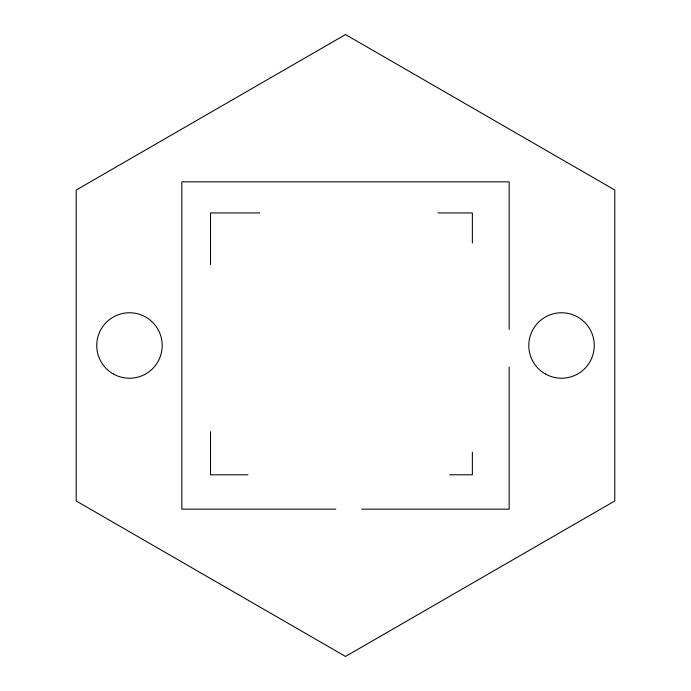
<?xml version="1.0" encoding="UTF-8"?>
<svg xmlns="http://www.w3.org/2000/svg" width="691" height="691" viewBox="0 0 691 691"><rect width="100%" height="100%" fill="white"/><g stroke="black" fill="none" stroke-linecap="round" stroke-linejoin="round"><path stroke-width="1.04" d="M259.773 212.94L210.513 212.94L210.513 264.618M437.913 212.94L472.368 212.94L472.368 243.085M247.991 474.786L210.513 474.786L210.513 431.72M449.763 474.786L472.368 474.786L472.368 452.182M335.809 509.155L181.845 509.155L181.845 181.845L509.155 181.845L509.155 329.348M361.652 509.155L509.155 509.155L509.155 367.033M345.5 34.55L76.209 190.025L76.209 500.975L345.5 656.45L614.791 500.975L614.791 190.025L345.5 34.55M113.108 373.848A32.727 32.727 0 0 0 162.204 345.5A32.727 32.727 0 0 0 113.108 317.152A32.727 32.727 0 0 0 113.108 373.848M545.164 373.848A32.727 32.727 0 0 0 594.26 345.5A32.727 32.727 0 0 0 545.164 317.152A32.727 32.727 0 0 0 545.164 373.848"/></g></svg>
